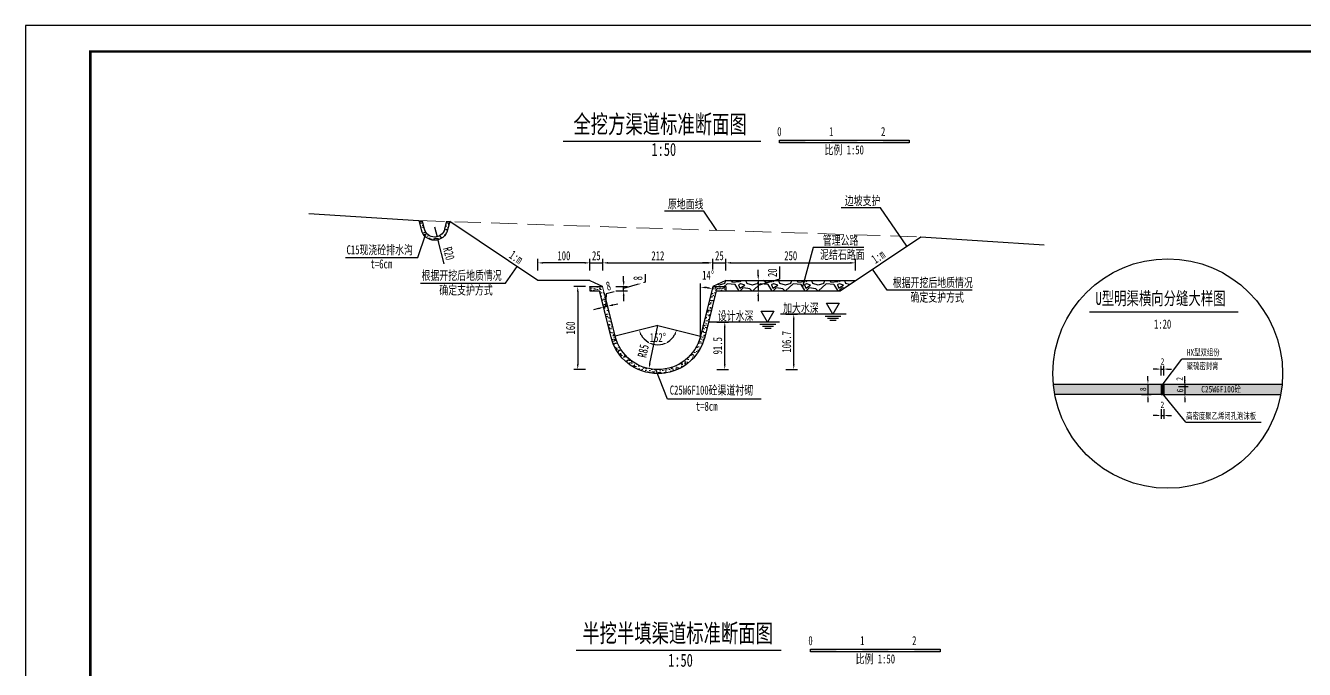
# Model space of a CAD drawing. Extents: x -1 to 840, y -1 to 593.
# Drawn here: x -0.7 to 492.3, y 344.6 to 593 of the extents above; entities that cross this region are included whole.
import ezdxf
from ezdxf.enums import TextEntityAlignment as Align

# ---------------------------------------------------------------- set-up
doc = ezdxf.new("R2010")
doc.units = 0
doc.linetypes.add('DASH', pattern=[0.35, 0.25, -0.1])
for name, color, linetype in [('DXPM', 8, 'Continuous'), ('图框', 7, 'Continuous'), ('文字', 3, 'Continuous'), ('标注', 3, 'Continuous'), ('结构线', 4, 'Continuous'), ('高程标尺', 3, 'Continuous')]:
    doc.layers.add(name, color=color, linetype=linetype)
doc.styles.add('ttfs0.7', font='仿宋_GB2312.ttf', dxfattribs={"width": 0.7})
doc.styles.add('仿宋_GB2312', font='simfang.ttf', dxfattribs={"width": 0.7})
doc.dimstyles.new('1-20', dxfattribs={"dimtxt": 2.5, "dimasz": 1.5, "dimexe": 1.25, "dimexo": 0.75, "dimtad": 1, "dimdec": 0, "dimlfac": 2, "dimtxsty": '仿宋_GB2312', "dimcen": 1.5, "dimclrd": 256, "dimclre": 256, "dimadec": 0, "dimazin": 2, "dimtfac": 1, "dimtdec": 0, "dimtmove": 1, "dimatfit": 3, "dimfxl": 0, "dimarcsym": 0})
doc.dimstyles.new('50', dxfattribs={"dimtxt": 3.5, "dimasz": 2, "dimexe": 1.5, "dimexo": 0.0625, "dimgap": 1, "dimtad": 1, "dimdec": 0, "dimlfac": 5, "dimzin": 0, "dimdsep": 46, "dimtxsty": 'ttfs0.7', "dimcen": 0.09, "dimclrd": 3, "dimclre": 3, "dimclrt": 3, "dimadec": 0, "dimazin": 0, "dimtfac": 1, "dimtdec": 0, "dimtmove": 1, "dimatfit": 3, "dimfxl": 0, "dimtolj": 1, "dimtzin": 0, "dimarcsym": 0})

# ---------------------------------------------------------------- blocks, each defined once
blk = doc.blocks.new('*D3')
at = {"layer": 'Defpoints', "color": 0, "transparency": 16777216}
for p in [(219.57, 492.29), (212.17, 460.29), (243.05, 460.29)]:
    blk.add_point(p, dxfattribs=at)
at = {"layer": 'DXPM', "color": 3, "lineweight": -2, "transparency": 16777216}
for p, q in [((215.17, 492.29), (210.67, 492.29)), ((212.17, 490.29), (212.17, 462.29)), ((215.17, 460.29), (210.67, 460.29))]:
    blk.add_line(p, q, dxfattribs=at)
at = {"layer": 'DXPM', "color": 3, "transparency": 16777216}
for points in [[(212.5, 490.29), (211.84, 490.29), (212.17, 492.29)], [(211.84, 462.29), (212.5, 462.29), (212.17, 460.29)]]:
    blk.add_solid(points, dxfattribs=at)
at = {"layer": 'DXPM', "color": 3, "transparency": 16777216, "insert": (209.42, 476.29), "char_height": 3.5, "attachment_point": 5, "rotation": 90, "style": 'ttfs0.7', "bg_fill": 3, "box_fill_scale": 1.1, "bg_fill_color": 256, "bg_fill_true_color": 13158600, "bg_fill_transparency": 0}
blk.add_mtext('\\A1;160', dxfattribs=at)
blk = doc.blocks.new('*D4')
at = {"layer": 'Defpoints', "color": 0, "transparency": 16777216}
for p in [(424.19, 454.68), (424.19, 450.68), (431.99, 450.68)]:
    blk.add_point(p, dxfattribs=at)
at = {"layer": '标注', "lineweight": -2, "transparency": 16777216}
for p, q in [((429.49, 454.68), (433.24, 454.68)), ((431.99, 456.18), (431.99, 457.68)), ((431.99, 454.68), (431.99, 450.68)), ((429.49, 450.68), (433.24, 450.68)), ((431.99, 449.18), (431.99, 447.68))]:
    blk.add_line(p, q, dxfattribs=at)
at = {"layer": '标注', "transparency": 16777216}
for points in [[(431.74, 456.18), (432.24, 456.18), (431.99, 454.68)], [(432.24, 449.18), (431.74, 449.18), (431.99, 450.68)]]:
    blk.add_solid(points, dxfattribs=at)
at = {"layer": '标注', "color": 0, "transparency": 16777216, "insert": (430.1, 452.68), "char_height": 2.5, "attachment_point": 5, "rotation": 90, "style": '仿宋_GB2312'}
blk.add_mtext('8', dxfattribs=at)
blk = doc.blocks.new('*D5')
at = {"layer": 'Defpoints', "color": 0, "transparency": 16777216}
for p in [(437.05, 450.99), (438.05, 451.39), (438.05, 442.54)]:
    blk.add_point(p, dxfattribs=at)
at = {"layer": '标注', "lineweight": -2, "transparency": 16777216}
for p, q in [((437.05, 445.04), (437.05, 441.29)), ((438.05, 445.04), (438.05, 441.29)), ((435.55, 442.54), (434.05, 442.54)), ((437.05, 442.54), (438.05, 442.54)), ((439.55, 442.54), (441.05, 442.54))]:
    blk.add_line(p, q, dxfattribs=at)
at = {"layer": '标注', "transparency": 16777216}
for points in [[(435.55, 442.29), (435.55, 442.79), (437.05, 442.54)], [(439.55, 442.79), (439.55, 442.29), (438.05, 442.54)]]:
    blk.add_solid(points, dxfattribs=at)
at = {"layer": '标注', "color": 0, "transparency": 16777216, "insert": (437.55, 446.69), "char_height": 2.5, "attachment_point": 5, "style": '仿宋_GB2312'}
blk.add_mtext('2', dxfattribs=at)
blk = doc.blocks.new('*D6')
at = {"layer": 'Defpoints', "color": 0, "transparency": 16777216}
for p in [(438.05, 460.44), (437.05, 453.16), (438.05, 453.16)]:
    blk.add_point(p, dxfattribs=at)
at = {"layer": '标注', "lineweight": -2, "transparency": 16777216}
for p, q in [((435.55, 460.44), (434.05, 460.44)), ((437.05, 457.94), (437.05, 461.69)), ((437.05, 460.44), (438.05, 460.44)), ((438.05, 457.94), (438.05, 461.69)), ((439.55, 460.44), (441.05, 460.44))]:
    blk.add_line(p, q, dxfattribs=at)
at = {"layer": '标注', "transparency": 16777216}
for points in [[(435.55, 460.19), (435.55, 460.69), (437.05, 460.44)], [(439.55, 460.69), (439.55, 460.19), (438.05, 460.44)]]:
    blk.add_solid(points, dxfattribs=at)
at = {"layer": '标注', "color": 0, "transparency": 16777216, "insert": (437.6, 463.41), "char_height": 2.5, "attachment_point": 5, "style": '仿宋_GB2312'}
blk.add_mtext('2', dxfattribs=at)
blk = doc.blocks.new('*D7')
at = {"layer": 'Defpoints', "color": 0, "transparency": 16777216}
for p in [(437.18, 454.68), (437.55, 453.68), (446.24, 453.68)]:
    blk.add_point(p, dxfattribs=at)
at = {"layer": '标注', "lineweight": -2, "transparency": 16777216}
for p, q in [((443.74, 454.68), (447.49, 454.68)), ((443.74, 453.68), (447.49, 453.68)), ((446.24, 456.18), (446.24, 457.68)), ((446.24, 454.68), (446.24, 453.68)), ((446.24, 452.18), (446.24, 450.68))]:
    blk.add_line(p, q, dxfattribs=at)
at = {"layer": '标注', "transparency": 16777216}
for points in [[(445.99, 456.18), (446.49, 456.18), (446.24, 454.68)], [(446.49, 452.18), (445.99, 452.18), (446.24, 453.68)]]:
    blk.add_solid(points, dxfattribs=at)
at = {"layer": '标注', "color": 0, "transparency": 16777216, "insert": (444.18, 456.68), "char_height": 2.5, "attachment_point": 5, "rotation": 90, "style": '仿宋_GB2312'}
blk.add_mtext('2', dxfattribs=at)
blk = doc.blocks.new('*D8')
at = {"layer": 'Defpoints', "color": 0, "transparency": 16777216}
for p in [(437.55, 453.68), (437.55, 450.68), (446.24, 450.68)]:
    blk.add_point(p, dxfattribs=at)
at = {"layer": '标注', "lineweight": -2, "transparency": 16777216}
for p, q in [((443.74, 453.68), (447.49, 453.68)), ((446.24, 455.18), (446.24, 456.68)), ((446.24, 453.68), (446.24, 450.68)), ((443.74, 450.68), (447.49, 450.68)), ((446.24, 449.18), (446.24, 447.68))]:
    blk.add_line(p, q, dxfattribs=at)
at = {"layer": '标注', "transparency": 16777216}
for points in [[(445.99, 455.18), (446.49, 455.18), (446.24, 453.68)], [(446.49, 449.18), (445.99, 449.18), (446.24, 450.68)]]:
    blk.add_solid(points, dxfattribs=at)
at = {"layer": '标注', "color": 0, "transparency": 16777216, "insert": (444.35, 452.18), "char_height": 2.5, "attachment_point": 5, "rotation": 90, "style": '仿宋_GB2312'}
blk.add_mtext('6', dxfattribs=at)
blk = doc.blocks.new('*D9')
at = {"layer": 'Defpoints', "color": 0, "transparency": 16777216}
for p in [(243.05, 477.29), (243.05, 477.29), (226.55, 473.2), (259.55, 473.2)]:
    blk.add_point(p, dxfattribs=at)
at = {"layer": '标注', "color": 3, "lineweight": -2, "transparency": 16777216}
blk.add_arc((243.05, 477.29), 7.44, 209.3466, 330.6534, dxfattribs=at)
at = {"layer": '标注', "color": 3, "transparency": 16777216}
for points in [[(236.87, 473.76), (236.25, 473.52), (235.83, 475.5)], [(249.85, 473.52), (249.23, 473.76), (250.27, 475.5)]]:
    blk.add_solid(points, dxfattribs=at)
at = {"layer": '标注', "color": 3, "transparency": 16777216, "insert": (243.05, 472.59), "char_height": 3.5, "attachment_point": 5, "rotation": 360, "style": 'ttfs0.7', "bg_fill": 3, "box_fill_scale": 1.1, "bg_fill_color": 256, "bg_fill_true_color": 13158600, "bg_fill_transparency": 0}
blk.add_mtext('\\A1;152%%d', dxfattribs=at)
at = {"layer": 'Defpoints', "color": 0, "transparency": 16777216}
blk.add_point((239.86, 470.56), dxfattribs=at)
blk = doc.blocks.new('*D10')
at = {"layer": 'Defpoints', "color": 0, "transparency": 16777216}
for p in [(196.83, 501.42), (196.83, 494.68), (216.83, 494.68)]:
    blk.add_point(p, dxfattribs=at)
at = {"layer": '标注', "color": 3, "lineweight": -2, "transparency": 16777216}
for p, q in [((196.83, 498.42), (196.83, 502.92)), ((216.83, 498.42), (216.83, 502.92)), ((214.83, 501.42), (198.83, 501.42))]:
    blk.add_line(p, q, dxfattribs=at)
at = {"layer": '标注', "color": 3, "transparency": 16777216}
for points in [[(198.83, 501.75), (198.83, 501.09), (196.83, 501.42)], [(214.83, 501.09), (214.83, 501.75), (216.83, 501.42)]]:
    blk.add_solid(points, dxfattribs=at)
at = {"layer": '标注', "color": 3, "transparency": 16777216, "insert": (206.83, 504.17), "char_height": 3.5, "attachment_point": 5, "style": 'ttfs0.7', "bg_fill": 3, "box_fill_scale": 1.1, "bg_fill_color": 256, "bg_fill_true_color": 13158600, "bg_fill_transparency": 0}
blk.add_mtext('\\A1;100', dxfattribs=at)
blk = doc.blocks.new('*D11')
at = {"layer": 'Defpoints', "color": 0, "transparency": 16777216}
for p in [(216.83, 494.68), (221.83, 492.29)]:
    blk.add_point(p, dxfattribs=at)
at = {"layer": '标注', "color": 3, "lineweight": -2, "transparency": 16777216}
for p, q in [((216.83, 498.42), (216.83, 502.92)), ((221.83, 498.42), (221.83, 502.92)), ((214.83, 501.42), (212.83, 501.42)), ((216.83, 501.42), (221.83, 501.42)), ((223.83, 501.42), (225.83, 501.42))]:
    blk.add_line(p, q, dxfattribs=at)
at = {"layer": '标注', "color": 3, "transparency": 16777216}
for points in [[(214.83, 501.09), (214.83, 501.75), (216.83, 501.42)], [(223.83, 501.75), (223.83, 501.09), (221.83, 501.42)]]:
    blk.add_solid(points, dxfattribs=at)
at = {"layer": '标注', "color": 3, "transparency": 16777216, "insert": (219.33, 504.17), "char_height": 3.5, "attachment_point": 5, "style": 'ttfs0.7', "bg_fill": 3, "box_fill_scale": 1.1, "bg_fill_color": 256, "bg_fill_true_color": 13158600, "bg_fill_transparency": 0}
blk.add_mtext('\\A1;25', dxfattribs=at)
at = {"layer": 'Defpoints', "color": 0, "transparency": 16777216}
blk.add_point((221.83, 501.42), dxfattribs=at)
blk = doc.blocks.new('*D12')
at = {"layer": 'Defpoints', "color": 0, "transparency": 16777216}
for p in [(264.28, 501.42), (221.83, 492.29), (264.28, 492.29)]:
    blk.add_point(p, dxfattribs=at)
at = {"layer": '标注', "color": 3, "lineweight": -2, "transparency": 16777216}
for p, q in [((221.83, 498.42), (221.83, 502.92)), ((264.28, 498.42), (264.28, 502.92)), ((223.83, 501.42), (262.28, 501.42))]:
    blk.add_line(p, q, dxfattribs=at)
at = {"layer": '标注', "color": 3, "transparency": 16777216}
for points in [[(223.83, 501.75), (223.83, 501.09), (221.83, 501.42)], [(262.28, 501.09), (262.28, 501.75), (264.28, 501.42)]]:
    blk.add_solid(points, dxfattribs=at)
at = {"layer": '标注', "color": 3, "transparency": 16777216, "insert": (243.05, 504.17), "char_height": 3.5, "attachment_point": 5, "style": 'ttfs0.7', "bg_fill": 3, "box_fill_scale": 1.1, "bg_fill_color": 256, "bg_fill_true_color": 13158600, "bg_fill_transparency": 0}
blk.add_mtext('\\A1;212', dxfattribs=at)
blk = doc.blocks.new('*D13')
at = {"layer": 'Defpoints', "color": 0, "transparency": 16777216}
for p in [(264.28, 492.29), (269.28, 492.29)]:
    blk.add_point(p, dxfattribs=at)
at = {"layer": '标注', "color": 3, "lineweight": -2, "transparency": 16777216}
for p, q in [((264.28, 498.42), (264.28, 502.92)), ((269.28, 498.42), (269.28, 502.92)), ((262.28, 501.42), (260.28, 501.42)), ((264.28, 501.42), (269.28, 501.42)), ((271.28, 501.42), (273.28, 501.42))]:
    blk.add_line(p, q, dxfattribs=at)
at = {"layer": '标注', "color": 3, "transparency": 16777216}
for points in [[(262.28, 501.09), (262.28, 501.75), (264.28, 501.42)], [(271.28, 501.75), (271.28, 501.09), (269.28, 501.42)]]:
    blk.add_solid(points, dxfattribs=at)
at = {"layer": '标注', "color": 3, "transparency": 16777216, "insert": (266.78, 504.17), "char_height": 3.5, "attachment_point": 5, "style": 'ttfs0.7', "bg_fill": 3, "box_fill_scale": 1.1, "bg_fill_color": 256, "bg_fill_true_color": 13158600, "bg_fill_transparency": 0}
blk.add_mtext('\\A1;25', dxfattribs=at)
at = {"layer": 'Defpoints', "color": 0, "transparency": 16777216}
blk.add_point((269.28, 501.42), dxfattribs=at)
blk = doc.blocks.new('*D14')
at = {"layer": 'Defpoints', "color": 0, "transparency": 16777216}
for p in [(319.28, 501.42), (269.28, 494.68), (319.28, 494.68)]:
    blk.add_point(p, dxfattribs=at)
at = {"layer": '标注', "color": 3, "lineweight": -2, "transparency": 16777216}
for p, q in [((269.28, 498.42), (269.28, 502.92)), ((319.28, 498.42), (319.28, 502.92)), ((271.28, 501.42), (317.28, 501.42))]:
    blk.add_line(p, q, dxfattribs=at)
at = {"layer": '标注', "color": 3, "transparency": 16777216}
for points in [[(271.28, 501.75), (271.28, 501.09), (269.28, 501.42)], [(317.28, 501.09), (317.28, 501.75), (319.28, 501.42)]]:
    blk.add_solid(points, dxfattribs=at)
at = {"layer": '标注', "color": 3, "transparency": 16777216, "insert": (294.28, 504.17), "char_height": 3.5, "attachment_point": 5, "style": 'ttfs0.7', "bg_fill": 3, "box_fill_scale": 1.1, "bg_fill_color": 256, "bg_fill_true_color": 13158600, "bg_fill_transparency": 0}
blk.add_mtext('\\A1;250', dxfattribs=at)
blk = doc.blocks.new('*D15')
at = {"layer": 'Defpoints', "color": 0, "transparency": 16777216}
for p in [(243.05, 478.59), (268.85, 478.59), (243.05, 460.29)]:
    blk.add_point(p, dxfattribs=at)
at = {"layer": '标注', "color": 3, "lineweight": -2, "transparency": 16777216}
for p, q in [((265.85, 478.59), (270.35, 478.59)), ((268.85, 462.29), (268.85, 476.59)), ((265.85, 460.29), (270.35, 460.29))]:
    blk.add_line(p, q, dxfattribs=at)
at = {"layer": '标注', "color": 3, "transparency": 16777216}
for points in [[(269.18, 476.59), (268.52, 476.59), (268.85, 478.59)], [(268.52, 462.29), (269.18, 462.29), (268.85, 460.29)]]:
    blk.add_solid(points, dxfattribs=at)
at = {"layer": '标注', "color": 3, "transparency": 16777216, "insert": (266.1, 469.44), "char_height": 3.5, "attachment_point": 5, "rotation": 90, "style": 'ttfs0.7', "bg_fill": 3, "box_fill_scale": 1.1, "bg_fill_color": 256, "bg_fill_true_color": 13158600, "bg_fill_transparency": 0}
blk.add_mtext('\\A1;91.5', dxfattribs=at)
blk = doc.blocks.new('*D16')
at = {"layer": 'Defpoints', "color": 0, "transparency": 16777216}
for p in [(243.05, 481.63), (295.44, 481.63), (243.05, 460.29)]:
    blk.add_point(p, dxfattribs=at)
at = {"layer": '标注', "color": 3, "lineweight": -2, "transparency": 16777216}
for p, q in [((292.44, 481.63), (296.94, 481.63)), ((295.44, 462.29), (295.44, 479.63)), ((292.44, 460.29), (296.94, 460.29))]:
    blk.add_line(p, q, dxfattribs=at)
at = {"layer": '标注', "color": 3, "transparency": 16777216}
for points in [[(295.77, 479.63), (295.1, 479.63), (295.44, 481.63)], [(295.1, 462.29), (295.77, 462.29), (295.44, 460.29)]]:
    blk.add_solid(points, dxfattribs=at)
at = {"layer": '标注', "color": 3, "transparency": 16777216, "insert": (292.69, 470.96), "char_height": 3.5, "attachment_point": 5, "rotation": 90, "style": 'ttfs0.7', "bg_fill": 3, "box_fill_scale": 1.1, "bg_fill_color": 256, "bg_fill_true_color": 13158600, "bg_fill_transparency": 0}
blk.add_mtext('\\A1;106.7', dxfattribs=at)
blk = doc.blocks.new('*D17')
at = {"layer": 'Defpoints', "color": 0, "transparency": 16777216}
for p in [(259.55, 491.94), (262.58, 491.77), (259.55, 473.2), (259.55, 473.2)]:
    blk.add_point(p, dxfattribs=at)
at = {"layer": '标注', "color": 3, "lineweight": -2, "transparency": 16777216}
blk.add_line((259.55, 492.01), (259.55, 493.52), dxfattribs=at)
blk.add_arc((259.55, 473.2), 18.82, 82.192, 83.9067, dxfattribs=at)
at = {"layer": '标注', "color": 3, "transparency": 16777216}
for points in [[(261.57, 492.24), (261.53, 491.58), (259.55, 492.02)], [(262.05, 491.52), (262.17, 492.17), (264.07, 491.47)]]:
    blk.add_solid(points, dxfattribs=at)
at = {"layer": '标注', "color": 3, "transparency": 16777216, "insert": (262.42, 496.69), "char_height": 3.5, "attachment_point": 5, "style": 'ttfs0.7', "bg_fill": 3, "box_fill_scale": 1.1, "bg_fill_color": 256, "bg_fill_true_color": 13158600, "bg_fill_transparency": 0}
blk.add_mtext('\\A1;14%%d', dxfattribs=at)
at = {"layer": 'Defpoints', "color": 0, "transparency": 16777216}
blk.add_point((264.28, 492.29), dxfattribs=at)
blk = doc.blocks.new('*D28')
at = {"layer": 'Defpoints', "color": 0, "transparency": 16777216}
for p in [(243.05, 477.29), (239.6, 460.64)]:
    blk.add_point(p, dxfattribs=at)
at = {"layer": '标注', "color": 3, "transparency": 16777216, "insert": (237.41, 467.43), "char_height": 3.5, "attachment_point": 5, "rotation": 78.2752, "style": 'ttfs0.7', "bg_fill": 3, "box_fill_scale": 1.1, "bg_fill_color": 256, "bg_fill_true_color": 13158600, "bg_fill_transparency": 0}
blk.add_mtext('\\A1;R85', dxfattribs=at)
at = {"layer": '标注', "color": 3, "lineweight": -2, "transparency": 16777216}
blk.add_line((240, 462.6), (243.05, 477.29), dxfattribs=at)
at = {"layer": '标注', "color": 3, "transparency": 16777216}
blk.add_solid([(239.68, 462.67), (240.33, 462.53), (239.6, 460.64)], dxfattribs=at)
blk = doc.blocks.new('*D29')
at = {"layer": 'Defpoints', "color": 0, "transparency": 16777216}
for p in [(269.28, 494.68), (269.28, 490.69), (281.74, 490.69)]:
    blk.add_point(p, dxfattribs=at)
at = {"layer": '标注', "color": 3, "lineweight": -2, "transparency": 16777216}
for p, q in [((281.74, 496.68), (281.74, 498.68)), ((289.99, 500.08), (289.99, 495.16)), ((278.74, 494.68), (283.24, 494.68)), ((289.99, 495.16), (281.74, 492.68)), ((281.74, 494.68), (281.74, 490.69)), ((278.74, 490.69), (283.24, 490.69)), ((281.74, 488.69), (281.74, 486.69))]:
    blk.add_line(p, q, dxfattribs=at)
at = {"layer": '标注', "color": 3, "transparency": 16777216}
for points in [[(281.41, 496.68), (282.08, 496.68), (281.74, 494.68)], [(282.08, 488.69), (281.41, 488.69), (281.74, 490.69)]]:
    blk.add_solid(points, dxfattribs=at)
at = {"layer": '标注', "color": 3, "transparency": 16777216, "insert": (287.24, 497.62), "char_height": 3.5, "attachment_point": 5, "rotation": 90, "style": 'ttfs0.7', "bg_fill": 3, "box_fill_scale": 1.1, "bg_fill_color": 256, "bg_fill_true_color": 13158600, "bg_fill_transparency": 0}
blk.add_mtext('\\A1;20', dxfattribs=at)
blk = doc.blocks.new('*D33')
at = {"layer": 'Defpoints', "color": 0, "transparency": 16777216}
for p in [(223.7, 484.7), (222.78, 481.75), (224.34, 482.14)]:
    blk.add_point(p, dxfattribs=at)
at = {"layer": '标注', "color": 3, "lineweight": -2, "transparency": 16777216}
for p, q in [((223.17, 489.46), (222.93, 484.5)), ((226.16, 490.2), (223.17, 489.46)), ((220.21, 483.83), (218.27, 483.35)), ((222.77, 481.81), (221.79, 485.77)), ((222.15, 484.31), (223.7, 484.7)), ((224.32, 482.2), (223.34, 486.15)), ((225.65, 485.18), (227.59, 485.66))]:
    blk.add_line(p, q, dxfattribs=at)
at = {"layer": '标注', "color": 3, "transparency": 16777216}
for points in [[(220.29, 483.51), (220.13, 484.16), (222.15, 484.31)], [(225.57, 485.5), (225.73, 484.85), (223.7, 484.7)]]:
    blk.add_solid(points, dxfattribs=at)
at = {"layer": '标注', "color": 3, "transparency": 16777216, "insert": (224.01, 492.5), "char_height": 3.5, "attachment_point": 5, "rotation": 13.9013, "style": 'ttfs0.7', "bg_fill": 3, "box_fill_scale": 1.1, "bg_fill_color": 256, "bg_fill_true_color": 13158600, "bg_fill_transparency": 0}
blk.add_mtext('\\A1;8', dxfattribs=at)
blk = doc.blocks.new('*D51')
at = {"layer": 'Defpoints', "color": 0, "transparency": 16777216}
for p in [(220.57, 492.29), (220.57, 490.69), (229.87, 492.29)]:
    blk.add_point(p, dxfattribs=at)
at = {"layer": '标注', "color": 3, "lineweight": -2, "transparency": 16777216}
for p, q in [((229.87, 494.29), (229.87, 496.29)), ((238.12, 493.96), (229.87, 491.49)), ((238.12, 497.05), (238.12, 493.96)), ((226.87, 492.29), (231.37, 492.29)), ((226.87, 490.69), (231.37, 490.69)), ((229.87, 490.69), (229.87, 492.29)), ((229.87, 488.69), (229.87, 486.69))]:
    blk.add_line(p, q, dxfattribs=at)
at = {"layer": '标注', "color": 3, "transparency": 16777216}
for points in [[(229.54, 494.29), (230.21, 494.29), (229.87, 492.29)], [(230.21, 488.69), (229.54, 488.69), (229.87, 490.69)]]:
    blk.add_solid(points, dxfattribs=at)
at = {"layer": '标注', "color": 3, "transparency": 16777216, "insert": (235.37, 495.5), "char_height": 3.5, "attachment_point": 5, "rotation": 90, "style": 'ttfs0.7', "bg_fill": 3, "box_fill_scale": 1.1, "bg_fill_color": 256, "bg_fill_true_color": 13158600, "bg_fill_transparency": 0}
blk.add_mtext('\\A1;8', dxfattribs=at)
blk = doc.blocks.new('*D52')
at = {"layer": 'Defpoints', "color": 0, "transparency": 16777216}
for p in [(156.96, 515.35), (157.97, 511.48)]:
    blk.add_point(p, dxfattribs=at)
at = {"layer": '标注', "color": 3, "lineweight": -2, "transparency": 16777216}
blk.add_line((156.96, 515.35), (157.97, 511.48), dxfattribs=at)
at = {"layer": '标注', "color": 3, "transparency": 16777216, "insert": (162.49, 505.05), "char_height": 3.5, "attachment_point": 5, "rotation": 284.62, "style": 'ttfs0.7', "bg_fill": 3, "box_fill_scale": 1.1, "bg_fill_color": 256, "bg_fill_true_color": 13158600, "bg_fill_transparency": 0}
blk.add_mtext('\\A1;R20', dxfattribs=at)
at = {"layer": '标注', "color": 3, "lineweight": -2, "transparency": 16777216}
blk.add_line((160.68, 501.09), (158.47, 509.55), dxfattribs=at)
at = {"layer": '标注', "color": 3, "transparency": 16777216}
blk.add_solid([(158.8, 509.63), (158.15, 509.46), (157.97, 511.48)], dxfattribs=at)

msp = doc.modelspace()

# ---------------------------------------------------------------- hatches: boundary and pattern name
at = {"layer": 'DXPM', "lineweight": 0}
h = msp.add_hatch(dxfattribs=at)
h.set_pattern_fill('混凝土2', color=256, scale=0.4)
h.set_pattern_definition([(50, (-6510.7437, -775.8501), (2.8690407, -0.2510085), [0.3, -3.3]), (355, (-6510.7437, -775.85), (-0.5550053, 3.0087685), [0.24, -2.64]), (100.4514, (-6510.5046, -775.871), (2.3140375, 2.7577582), [0.2549608, -2.8045684]), (46.1842, (-6510.7437, -775.05), (4.2689642, -0.662076), [0.45, -4.95]), (96.6356, (-6510.388, -775.1053), (3.7386508, 3.8964715), [0.3824412, -4.206852]), (351.1842, (-6510.7437, -775.05), (3.7386478, 3.8964744), [0.36, -3.96]), (21, (-6510.3437, -775.2501), (2.3876282, -1.6104756), [0.3, -3.3]), (326, (-6510.3437, -775.25), (0.9732613, 2.9006002), [0.24, -2.64]), (71.4514, (-6510.1447, -775.3843), (3.3608905, 1.290122), [0.2549608, -2.8045684]), (37.5, (-6510.7437, -775.8501), (0.04863942, 1.33157542), [0, -2.608, 0, -2.68, 0, -2.65]), (7.5, (-6510.7437, -775.8501), (1.05227815, 1.57764685), [0, -1.528, 0, -2.548, 0, -1.01]), (327.5, (-6511.6357, -775.8501), (2.13528974, -0.09021949), [0, -1, 0, -3.12, 0, -4.14]), (317.5, (-6512.0357, -775.8501), (2.3327447, 0.40041993), [0, -1.3, 0, -2.072, 0, -2.94])])
h.paths.add_polyline_path([(161.576, 517.354), (160.843, 514.393, -0.4543417), (155.485, 511.636), (155.095, 510.501, 0.4511106), (162.008, 514.105), (162.812, 517.354)])
h.paths.add_polyline_path([(151.108, 517.354), (151.912, 514.105, 0.2450447), (155.095, 510.501), (155.485, 511.636, -0.242204), (153.077, 514.393), (152.344, 517.354)])
at = {"layer": 'DXPM'}
h = msp.add_hatch(dxfattribs=at)
h.set_pattern_fill('无规则石头', color=256, scale=0.5)
h.set_pattern_definition([(228.0128, (9.144, 12.7), (-101.6000863, -114.3001404), [1.7086, -169.1525]), (184.9697, (8.001, 11.43), (152.40024653, 12.6999104), [2.93202, -290.27]), (132.5104, (5.08, 11.176), (126.9999076, -139.7001365), [2.0674, -204.6735]), (267.2737, (0.127, 8.001), (12.69994485, 253.99991827), [2.67002, -264.332]), (292.8337, (0, 5.334), (-63.5001803, 152.40008665), [2.61817, -259.199]), (357.2737, (1.016, 2.921), (-253.99991827, 12.69994485), [2.67002, -264.332]), (37.6942, (3.683, 2.794), (-165.1001043, -126.9998868), [3.53097, -349.5655]), (72.2553, (6.477, 4.953), (88.90017783, 279.40008103), [3.3336, -330.0265]), (121.4296, (7.493, 8.128), (-101.6000262, 165.0998058), [2.67907, -265.2275]), (175.2364, (6.096, 10.414), (139.6998903, -12.6998808), [3.05857, -149.8695]), (222.3974, (3.048, 10.668), (-152.4000046, -139.69981825), [3.95539, -391.584]), (138.8141, (12.7, 7.874), (-88.8999434, 76.1998828), [1.35003, -133.653]), (171.4692, (11.684, 8.763), (165.099748, -25.400064), [2.56841, -254.273]), (225, (9.144, 9.144), (-3e-15, -12.69999), [1.79604, -16.16445]), (203.1986, (8.255, 10.668), (63.500214, 25.4001114), [0.9672, -95.753]), (291.8014, (7.366, 10.287), (-12.700009, 38.100025), [1.36783, -67.024]), (30.9638, (7.874, 9.017), (38.09996, 25.40002), [2.2216, -71.8315]), (161.5651, (9.779, 10.16), (25.400012, -12.69998), [1.60644, -38.5545]), (16.3895, (0, 10.287), (127.0000701, 38.09992075), [2.25044, -222.794]), (70.3462, (2.159, 10.922), (-50.7998584, -139.6998024), [1.888, -186.911]), (293.1986, (9.779, 12.7), (-25.4001114, 63.500214), [1.9344, -94.786]), (343.6105, (10.541, 10.922), (-127.0000701, 38.09992075), [2.25044, -222.794]), (339.444, (0, 2.413), (-63.500079, 25.399969), [2.17017, -106.3385]), (294.7751, (2.032, 1.651), (-63.499852, 139.6999351), [1.81836, -180.018]), (66.8014, (9.906, 0), (25.4001114, 63.500214), [1.9344, -94.786]), (17.354, (10.668, 1.778), (-165.1000089, -50.7999234), [2.12892, -210.762]), (69.444, (3.683, 0), (-25.399969, -63.500079), [1.0851, -107.424]), (101.3099, (9.144, 0), (-12.699937, 50.799837), [0.64758, -64.11]), (165.9638, (9.017, 0.635), (38.100027, -12.699978), [2.61817, -49.74525]), (186.009, (6.477, 1.27), (126.9998127, 12.69997034), [2.42633, -240.207]), (303.6901, (7.874, 7.874), (-12.700004, 25.399975), [1.83162, -43.9589]), (353.1572, (8.89, 6.35), (215.9000893, -25.40011376), [3.19779, -316.58]), (60.9454, (12.065, 5.969), (-50.7998818, -88.899788), [1.30754, -129.447]), (90, (12.7, 7.112), (-12.7, 12.7), [0.762, -11.938]), (120.2564, (6.223, 1.651), (50.7998923, -88.8999552), [1.76433, -174.6695]), (48.0128, (5.334, 3.175), (101.6000863, 114.3001404), [3.41722, -167.444]), (0, (7.62, 5.715), (12.7, 12.7), [3.302, -9.398]), (325.3048, (10.922, 5.715), (-126.99978, 88.9000085), [2.00805, -198.7965]), (254.0546, (12.573, 4.572), (-12.7000324, -50.800121), [1.84915, -90.6085]), (207.646, (12.065, 2.794), (-241.29991525, -127.00007987), [3.01072, -298.0625]), (175.4261, (9.398, 1.397), (-165.10003802, 12.69993856), [3.18514, -315.329]), (175.4261, (9.398, 1.397), (-165.10003802, 12.69993856), [3.18514, -315.329])])
h.paths.add_polyline_path([(319.276, 494.679), (299.533, 494.679), (269.276, 494.679), (264.276, 492.287), (269.276, 492.287), (269.276, 490.687), (313.288, 490.687)])
h = msp.add_hatch(dxfattribs=at)
h.set_pattern_fill('混凝土2', color=0, scale=0.4)
h.set_pattern_definition([(50, (-3367.6658, 331.833), (2.8690407, -0.2510085), [0.3, -3.3]), (355, (-3367.6658, 331.833), (-0.5550053, 3.0087685), [0.24, -2.64]), (100.4514, (-3367.4268, 331.812), (2.3140375, 2.7577582), [0.2549608, -2.8045684]), (46.1842, (-3367.666, 332.633), (4.2689642, -0.662076), [0.45, -4.95]), (96.6356, (-3367.31, 332.5777), (3.738651, 3.8964715), [0.382441, -4.206852]), (351.1842, (-3367.666, 332.633), (3.738648, 3.8964744), [0.36, -3.96]), (21, (-3367.2658, 332.433), (2.3876282, -1.6104756), [0.3, -3.3]), (326, (-3367.2658, 332.433), (0.9732613, 2.9006002), [0.24, -2.64]), (71.4514, (-3367.067, 332.2987), (3.3608905, 1.290122), [0.2549608, -2.8045684]), (37.5, (-3367.6658, 331.8329), (0.04863942, 1.33157542), [0, -2.608, 0, -2.68, 0, -2.65]), (7.5, (-3367.6658, 331.8329), (1.05227815, 1.57764685), [0, -1.528, 0, -2.548, 0, -1.01]), (327.5, (-3368.5578, 331.8329), (2.13528974, -0.0902195), [0, -1, 0, -3.12, 0, -4.14]), (317.5, (-3368.9578, 331.8329), (2.3327447, 0.4004199), [0, -1.3, 0, -2.072, 0, -2.94])])
h.paths.add_polyline_path([(437.052, 454.682), (395.538, 454.682, 0.0228126), (396.09, 450.682), (437.052, 450.682)])
h.paths.add_polyline_path([(483.715, 454.682), (438.052, 454.682), (438.052, 450.682), (483.163, 450.682, 0.0228126)])
h.paths.add_polyline_path([(432.475, 451.447), (432.475, 453.977), (427.568, 453.977), (427.568, 451.447)], flags=24)
h.paths.add_polyline_path([(446.727, 450.932), (446.727, 453.462), (441.82, 453.462), (441.82, 450.932)], flags=24)
h.paths.add_polyline_path([(451.788, 450.441), (466.6, 450.441), (466.6, 454.921), (451.788, 454.921)], flags=9)
at = {"layer": '标注'}
h = msp.add_hatch(dxfattribs=at)
h.set_pattern_fill('ANSI37,_O', color=256, scale=0.1)
h.set_pattern_definition([(45, (-3367.66584, 331.8329), (-0.224506403, 0.224506403), []), (135, (-3367.66584, 331.8329), (-0.224506403, -0.224506403), [])])
h.paths.add_polyline_path([(438.052, 454.682), (438.052, 453.682), (437.052, 453.682), (437.052, 454.682)])
h = msp.add_hatch(color=256, dxfattribs=at)
h.dxf.hatch_style = 1
h.paths.add_polyline_path([(438.052, 453.682), (437.052, 453.682), (437.052, 450.682), (438.052, 450.682)])

# ---------------------------------------------------------------- linework, layer by layer
for p, q in [((437.52, 454.27), (444.989, 464.253)), ((460.427, 464.253), (444.989, 464.253)), ((446.656, 439.936), (437.446, 451.169)), ((446.656, 439.936), (475.682, 439.936))]:
    msp.add_line(p, q)
msp.add_circle((439.627, 458.725), 44.273)
at = {"layer": 'DXPM', "color": 2}
for p, q in [((437.052, 454.682), (437.052, 450.682)), ((438.052, 454.682), (438.052, 450.682)), ((437.052, 450.682), (483.163, 450.682))]:
    msp.add_line(p, q, dxfattribs=at)
at = {"layer": 'DXPM'}
for points in [[(108.531, 520.418), (150.843, 517.708)], [(344.41, 511.434), (391.929, 508.383)]]:
    msp.add_lwpolyline(points, dxfattribs=at)
at = {"layer": 'DXPM', "linetype": 'DASH', "lineweight": 0, "ltscale": 40}
msp.add_lwpolyline([(150.843, 517.708), (344.41, 511.434)], dxfattribs=at)
at = {"layer": '图框'}
msp.add_lwpolyline([(-0.69, -1.037), (840.31, -1.037), (840.31, 592.963), (-0.69, 592.963)], close=True, dxfattribs=at)
at = {"layer": '图框', "const_width": 1}
msp.add_lwpolyline([(830.31, 8.963), (24.31, 8.963), (24.31, 582.963), (830.31, 582.963)], close=True, dxfattribs=at)
at = {"layer": '文字', "const_width": 0.5}
for points in [[(206.514, 548.27), (282.843, 548.27)], [(409.374, 482.492), (466.784, 482.492)], [(211.546, 351.905), (290.598, 351.905)]]:
    msp.add_lwpolyline(points, dxfattribs=at)
at = {"layer": '标注'}
msp.add_line((259.553, 473.202), (259.553, 491.943), dxfattribs=at)
at = {"layer": '标注', "color": 2}
msp.add_line((437.052, 453.682), (438.052, 453.682), dxfattribs=at)
at = {"layer": '标注'}
for points in [[(338.985, 507.818), (328.901, 522.672), (313.765, 522.672)], [(265.847, 513.957), (260.805, 521.384), (245.669, 521.384)], [(122.592, 503.517), (150.485, 503.517), (153.597, 512.567)], [(322.482, 507.365), (302.928, 507.365), (298.864, 492.182)], [(364.189, 490.891), (331.518, 490.891), (325.784, 499.017)], [(289.933, 478.587), (262.691, 478.587)], [(315.674, 481.627), (290.356, 481.627)], [(313.658, 480.719), (307.541, 480.719)], [(312.741, 479.949), (308.458, 479.949)], [(311.823, 479.227), (309.376, 479.227)], [(243.051, 477.287), (226.549, 473.202)], [(243.051, 477.287), (259.553, 473.202)], [(288.537, 477.619), (282.42, 477.619)], [(287.62, 476.849), (283.337, 476.849)], [(286.702, 476.128), (284.255, 476.128)]]:
    msp.add_lwpolyline(points, dxfattribs=at)
for points in [[(310.482, 481.627), (308.053, 485.834), (312.912, 485.834)], [(285.327, 478.587), (282.898, 482.794), (287.757, 482.794)]]:
    msp.add_lwpolyline(points, close=True, dxfattribs=at)
at = {"layer": '结构线'}
for p, q in [((269.276, 494.679), (264.276, 492.287)), ((395.538, 454.682), (483.715, 454.682)), ((438.052, 450.682), (396.09, 450.682))]:
    msp.add_line(p, q, dxfattribs=at)
for points in [[(150.843, 517.708), (151.108, 517.354)], [(152.344, 517.354), (151.108, 517.354)], [(161.576, 517.354), (162.812, 517.354)], [(196.825, 494.679), (162.812, 517.354)], [(313.288, 490.687), (344.41, 511.434)], [(269.276, 494.679), (319.276, 494.679)], [(264.276, 492.287), (269.276, 492.287)], [(265.528, 490.687), (269.276, 490.687)], [(269.276, 492.287), (269.276, 490.687)], [(269.276, 490.687), (313.288, 490.687)]]:
    msp.add_lwpolyline(points, dxfattribs=at)
for points in [[(162.812, 517.354), (162.008, 514.105, -0.7826738), (151.912, 514.105), (151.108, 517.354)], [(161.576, 517.354), (160.843, 514.393, -0.7826738), (153.077, 514.393), (152.344, 517.354)]]:
    msp.add_lwpolyline(points, format="xyb", dxfattribs=at)
at = {"layer": '高程标尺'}
for points in [[(289.899, 548.77), (339.899, 548.77), (339.899, 547.77), (289.899, 547.77)], [(301.907, 352.405), (351.907, 352.405), (351.907, 351.405), (301.907, 351.405)]]:
    msp.add_lwpolyline(points, close=True, dxfattribs=at)
for points in [[(289.899, 547.77), (299.899, 547.77), (289.899, 548.77), (299.899, 548.77)], [(309.899, 547.77), (319.899, 547.77), (309.899, 548.77), (319.899, 548.77)], [(329.899, 547.77), (339.899, 547.77), (329.899, 548.77), (339.899, 548.77)], [(301.907, 351.405), (311.907, 351.405), (301.907, 352.405), (311.907, 352.405)], [(321.907, 351.405), (331.907, 351.405), (321.907, 352.405), (331.907, 352.405)], [(341.907, 351.405), (351.907, 351.405), (341.907, 352.405), (351.907, 352.405)]]:
    msp.add_solid(points, dxfattribs=at)

# ---------------------------------------------------------------- texts
at = {"style": 'ttfs0.7', "width": 0.7}
for s, p in [('HX型双组份', (446.948, 465.651)), ('聚硫密封膏', (446.948, 460.393)), ('C25W6F100砼', (452.535, 451.431)), ('高密度聚乙烯闭孔泡沫板', (446.718, 441.145))]:
    msp.add_text(s, height=2.5, dxfattribs=at).set_placement(p)
at = {"layer": '文字', "style": 'ttfs0.7', "width": 0.7}
for s, height, p in [('全挖方渠道标准断面图', 7, (210.491, 551.439)), ('边坡支护', 3.5, (315.139, 523.683)), ('原地面线', 3.5, (246.924, 522.395)), ('C15现浇砼排水沟', 3.5, (123.045, 504.72)), ('管理公路', 3.5, (306.629, 508.367)), ('泥结石路面', 3.5, (305.583, 502.896)), ('t=6cm', 3.5, (132.298, 499.285)), ('确定支护方式', 3.5, (158.797, 489.189)), ('根据开挖后地质情况', 3.5, (333.621, 492.097)), ('确定支护方式', 3.5, (340.45, 486.426)), ('设计水深', 3.5, (266.168, 479.263)), ('加大水深', 3.5, (291.323, 482.303)), ('C25W6F100砼渠道衬砌', 3.5, (247.646, 450.596)), ('t=8cm', 3.5, (257.711, 444.369)), ('半挖半填渠道标准断面图', 7, (213.909, 355.073))]:
    msp.add_text(s, height=height, dxfattribs=at).set_placement(p)
at = {"layer": '文字', "color": 3, "style": 'ttfs0.7', "width": 0.7}
for p in [(240.593, 542.689), (247.027, 345.634)]:
    msp.add_text('1:50', height=5, dxfattribs=at).set_placement(p)
at = {"layer": '标注', "style": 'ttfs0.7', "width": 0.7}
for rotation, p in [(326.31, (186.864, 501.32)), (33.69, (329.553, 501.466))]:
    msp.add_text('1:m', height=3.5, rotation=rotation, dxfattribs=at).set_placement(p, align=Align.BOTTOM_CENTER)
at = {"layer": '标注', "style": '仿宋_GB2312', "width": 0.7}
for s, height, p in [('U型明渠横向分缝大样图', 5, (411.789, 485.235)), ('1:20', 3.5, (434.304, 476.058))]:
    msp.add_text(s, height=height, dxfattribs=at).set_placement(p)
at = {"layer": '高程标尺', "style": 'ttfs0.7', "width": 0.7}
for s, p in [('0', (289.899, 549.27)), ('1', (309.899, 549.27)), ('2', (329.899, 549.27)), ('0', (301.907, 352.905)), ('1', (321.907, 352.905)), ('2', (341.907, 352.905))]:
    msp.add_text(s, height=3.5, dxfattribs=at).set_placement(p, align=Align.BOTTOM_CENTER)
for p in [(314.899, 546.77), (326.907, 350.405)]:
    msp.add_text('比例 1:50', height=3.5, dxfattribs=at).set_placement(p, align=Align.TOP_CENTER)

# ---------------------------------------------------------------- dimensions: what is measured, and where the dimension line sits
at = {"layer": '标注'}
for base, p1, p2, picture, middle in [((438.052, 460.442), (437.052, 453.163), (438.052, 453.163), '*D6', (437.596, 461.536)), ((438.052, 442.54), (437.052, 450.992), (438.052, 451.387), '*D5', (437.552, 444.814))]:
    dim = msp.add_linear_dim(base=base, p1=p1, p2=p2, dimstyle='1-20', dxfattribs=at)
    dim.commit()
    dim.dimension.update_dxf_attribs({"geometry": picture, "text_midpoint": middle, "dimtype": 160})
for base, p1, p2, picture, middle in [((431.989, 450.682), (424.195, 454.682), (424.195, 450.682), '*D4', (430.1, 452.682)), ((446.242, 450.682), (437.552, 453.682), (437.552, 450.682), '*D8', (444.352, 452.182))]:
    dim = msp.add_linear_dim(base=base, p1=p1, p2=p2, angle=90, dimstyle='1-20', dxfattribs=at)
    dim.commit()
    dim.dimension.update_dxf_attribs({"geometry": picture, "text_midpoint": middle})
dim = msp.add_linear_dim(base=(446.242, 453.682), p1=(437.182, 454.682), p2=(437.552, 453.682), angle=90, dimstyle='1-20', dxfattribs=at)
dim.commit()
dim.dimension.update_dxf_attribs({"geometry": '*D7', "text_midpoint": (446.051, 456.682), "dimtype": 160})

# ---------------------------------------------------------------- next in the draw order: dimensions: what is measured, and where the dimension line sits
at = {"layer": 'DXPM'}
dim = msp.add_linear_dim(base=(212.17, 460.287), p1=(219.566, 492.287), p2=(243.051, 460.287), angle=90, dimstyle='50', dxfattribs=at)
dim.commit()
dim.dimension.update_dxf_attribs({"geometry": '*D3', "text_midpoint": (209.42, 476.287)})
at = {"layer": '标注'}
dim = msp.add_radius_dim(center=(156.96, 515.354), mpoint=(157.97, 511.484), dimstyle='50', override={"dimtxsty": 'ttfs0.7'}, dxfattribs=at)
dim.commit()
dim.dimension.update_dxf_attribs({"geometry": '*D52', "text_midpoint": (162.491, 505.046)})

# ---------------------------------------------------------------- next in the draw order: hatches: boundary and pattern name
at = {"layer": 'DXPM', "lineweight": 0}
h = msp.add_hatch(dxfattribs=at)
h.set_pattern_fill('混凝土2', color=256, scale=0.4)
h.set_pattern_definition([(50, (-6471.8784, -798.5257), (2.8690407, -0.2510085), [0.3, -3.3]), (355, (-6471.8784, -798.5257), (-0.5550053, 3.0087685), [0.24, -2.64]), (100.4514, (-6471.6393, -798.5467), (2.3140375, 2.7577582), [0.2549608, -2.8045684]), (46.1842, (-6471.8784, -797.7257), (4.2689642, -0.662076), [0.45, -4.95]), (96.6356, (-6471.5226, -797.781), (3.7386508, 3.8964715), [0.3824412, -4.206852]), (351.1842, (-6471.8784, -797.7257), (3.7386478, 3.8964744), [0.36, -3.96]), (21, (-6471.4784, -797.9257), (2.3876282, -1.6104756), [0.3, -3.3]), (326, (-6471.4784, -797.9257), (0.9732613, 2.9006002), [0.24, -2.64]), (71.4514, (-6471.2794, -798.06), (3.3608905, 1.290122), [0.2549608, -2.8045684]), (37.5, (-6471.8784, -798.5257), (0.04863942, 1.33157542), [0, -2.608, 0, -2.68, 0, -2.65]), (7.5, (-6471.8784, -798.5257), (1.05227815, 1.57764685), [0, -1.528, 0, -2.548, 0, -1.01]), (327.5, (-6472.7704, -798.5257), (2.13528974, -0.09021949), [0, -1, 0, -3.12, 0, -4.14]), (317.5, (-6473.1704, -798.5257), (2.3327447, 0.40041993), [0, -1.3, 0, -2.072, 0, -2.94])])
h.paths.add_polyline_path([(221.825, 492.287), (216.825, 492.287), (216.825, 490.687), (220.573, 490.687), (224.996, 472.818, 0.4055828), (246.984, 459.107), (246.391, 460.618, -0.4011315), (226.549, 473.202), (221.825, 492.287)])
h.paths.add_polyline_path([(246.984, 459.107, 0.2862303), (261.106, 472.818), (265.528, 490.687), (269.276, 490.687), (269.276, 492.287), (264.276, 492.287), (259.553, 473.202, -0.290377), (246.391, 460.618)])

# ---------------------------------------------------------------- next in the draw order: linework, layer by layer
at = {"layer": '标注'}
msp.add_lwpolyline([(151.599, 493.653), (184.269, 493.653), (188.85, 499.996)], dxfattribs=at)
at = {"layer": '结构线'}
msp.add_line((216.825, 494.679), (221.825, 492.287), dxfattribs=at)
for points in [[(216.825, 494.679), (196.825, 494.679)], [(216.825, 492.287), (221.825, 492.287)], [(216.825, 492.287), (216.825, 490.687)], [(216.825, 490.687), (220.573, 490.687)]]:
    msp.add_lwpolyline(points, dxfattribs=at)
for points in [[(265.528, 490.687), (261.106, 472.818, -0.7826738), (224.996, 472.818), (220.573, 490.687)], [(264.276, 492.287), (259.553, 473.202, -0.7826738), (226.549, 473.202), (221.825, 492.287)]]:
    msp.add_lwpolyline(points, format="xyb", dxfattribs=at)

# ---------------------------------------------------------------- next in the draw order: texts
at = {"layer": '文字', "style": 'ttfs0.7', "width": 0.7}
msp.add_text('根据开挖后地质情况', height=3.5, dxfattribs=at).set_placement((151.967, 494.859))

# ---------------------------------------------------------------- next in the draw order: dimensions: what is measured, and where the dimension line sits
at = {"layer": '标注'}
dim = msp.add_linear_dim(base=(196.825, 501.421), p1=(216.825, 494.679), p2=(196.825, 494.679), dimstyle='50', dxfattribs=at)
dim.commit()
dim.dimension.update_dxf_attribs({"geometry": '*D10', "text_midpoint": (206.825, 504.171)})
dim = msp.add_angular_dim_2l(base=(239.863, 470.562), line1=((243.051, 477.287), (259.553, 473.202)), line2=((243.051, 477.287), (226.549, 473.202)), dimstyle='50', dxfattribs=at)
dim.commit()
dim.dimension.update_dxf_attribs({"geometry": '*D9', "text_midpoint": (243.051, 472.595)})

# ---------------------------------------------------------------- next in the draw order: dimensions: what is measured, and where the dimension line sits
dim = msp.add_linear_dim(base=(221.825, 501.421), p1=(216.825, 494.679), p2=(221.825, 492.287), dimstyle='50', dxfattribs=at)
dim.commit()
dim.dimension.update_dxf_attribs({"geometry": '*D11', "text_midpoint": (219.325, 504.171)})
dim = msp.add_linear_dim(base=(268.849, 478.587), p1=(243.051, 460.287), p2=(243.051, 478.587), angle=90, dimstyle='50', override={"dimdec": 1}, dxfattribs=at)
dim.commit()
dim.dimension.update_dxf_attribs({"geometry": '*D15', "text_midpoint": (266.099, 469.437)})

# ---------------------------------------------------------------- next in the draw order: dimensions: what is measured, and where the dimension line sits
dim = msp.add_linear_dim(base=(264.276, 501.421), p1=(221.825, 492.287), p2=(264.276, 492.287), dimstyle='50', dxfattribs=at)
dim.commit()
dim.dimension.update_dxf_attribs({"geometry": '*D12', "text_midpoint": (243.051, 504.171)})
dim = msp.add_linear_dim(base=(295.436, 481.627), p1=(243.051, 460.287), p2=(243.051, 481.627), angle=90, dimstyle='50', override={"dimdec": 1, "dimtxsty": 'ttfs0.7'}, dxfattribs=at)
dim.commit()
dim.dimension.update_dxf_attribs({"geometry": '*D16', "text_midpoint": (292.686, 470.957)})

# ---------------------------------------------------------------- next in the draw order: dimensions: what is measured, and where the dimension line sits
dim = msp.add_linear_dim(base=(269.276, 501.421), p1=(264.276, 492.287), p2=(269.276, 492.287), dimstyle='50', dxfattribs=at)
dim.commit()
dim.dimension.update_dxf_attribs({"geometry": '*D13', "text_midpoint": (266.776, 504.171)})
dim = msp.add_aligned_dim(p1=(222.784, 481.752), p2=(224.337, 482.137), distance=2.638, dimstyle='50', dxfattribs=at)
dim.commit()
dim.dimension.update_dxf_attribs({"geometry": '*D33', "text_midpoint": (223.479, 492.368)})
dim = msp.add_radius_dim(center=(243.051, 477.287), mpoint=(239.596, 460.641), dimstyle='50', override={"dimtmove": 2}, dxfattribs=at)
dim.commit()
dim.dimension.update_dxf_attribs({"geometry": '*D28', "text_midpoint": (237.409, 467.429), "dimtype": 164})

# ---------------------------------------------------------------- next in the draw order: linework, layer by layer
msp.add_lwpolyline([(282.932, 448.838), (246.736, 448.838), (242.233, 460.306)], dxfattribs=at)

# ---------------------------------------------------------------- next in the draw order: dimensions: what is measured, and where the dimension line sits
dim = msp.add_linear_dim(base=(319.276, 501.421), p1=(269.276, 494.679), p2=(319.276, 494.679), dimstyle='50', dxfattribs=at)
dim.commit()
dim.dimension.update_dxf_attribs({"geometry": '*D14', "text_midpoint": (294.276, 504.171)})
dim = msp.add_angular_dim_2l(base=(262.583, 491.772), line1=((259.553, 473.202), (259.553, 491.943)), line2=((264.276, 492.287), (259.553, 473.202)), dimstyle='50', dxfattribs=at)
dim.commit()
dim.dimension.update_dxf_attribs({"geometry": '*D17', "text_midpoint": (262.416, 496.688), "dimtype": 162})
dim = msp.add_linear_dim(base=(229.873, 492.287), p1=(220.573, 490.687), p2=(220.573, 492.287), angle=90, dimstyle='50', dxfattribs=at)
dim.commit()
dim.dimension.update_dxf_attribs({"geometry": '*D51', "text_midpoint": (235.373, 494.962)})

# ---------------------------------------------------------------- next in the draw order: dimensions: what is measured, and where the dimension line sits
dim = msp.add_linear_dim(base=(281.744, 490.687), p1=(269.276, 494.679), p2=(269.276, 490.687), angle=90, dimstyle='50', dxfattribs=at)
dim.commit()
dim.dimension.update_dxf_attribs({"geometry": '*D29', "text_midpoint": (287.244, 496.158)})

doc.saveas('drawing.dxf')
